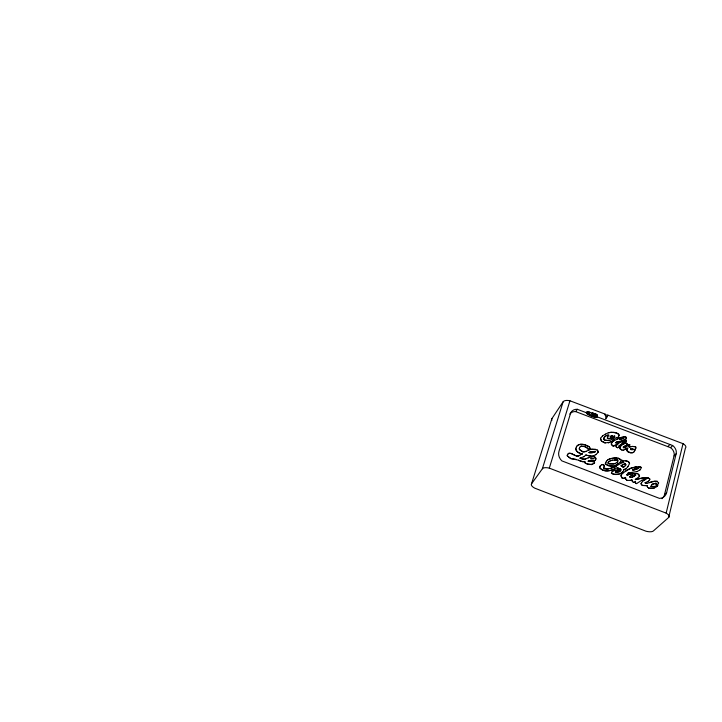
<?xml version="1.0" encoding="UTF-8"?>
<svg xmlns="http://www.w3.org/2000/svg" width="722" height="722" viewBox="0 0 722 722"><rect width="100%" height="100%" fill="white"/><g stroke="black" fill="none" stroke-linecap="round" stroke-linejoin="round"><path stroke-width="1.08" d="M618.925 435.745L619.016 435.023M603.763 438.046L604.224 439.824L607.707 440.591M604.161 466.403L604.206 465.482L602.744 464.454M623.212 447.126L624.133 447.766L625.189 447.45M626.886 474.525L627.391 475.022L632.734 473.352M641.56 467.558L639.16 466.972M656.253 484.327L656.099 484.859L657.002 484.715L658.419 483.668M597.491 416.955L594.35 417.271L589.251 415.132L586.923 413.688L587.148 411.684L595.74 413.887L596.877 414.672L597.491 416.955L672.66 445.519A8.204 6.787 37.2 0 1 676.153 453.813L666.605 492.738L664.502 494.714A10.117 8.493 39.5 0 1 663.121 497.557M629.674 445.411C630.351 443.452 627.463 445.248 627.03 445.943M629.828 444.788L629.295 446.052M626.38 438.624L625.433 436.729M600.551 438.254L601.426 441.142L605.397 442.884M626.118 443.073L627.039 443.768L626.886 444.779L627.138 443.66L626.209 442.965L622.508 444.427M575.885 448.281L575.723 448.949C576.174 452.008 579.206 453.353 581.932 453.894M626.344 440.971L626.082 440.285M596.462 417.117L596.877 414.672L594.35 417.271L595.74 413.887L592.636 416.504L594.305 413.516L591.119 416.053L592.97 412.813L589.251 415.132L589.63 411.964L588.123 414.356L587.148 411.684L586.345 412.722L586.923 413.688M610.252 436.548L610.722 437.487M607.599 436.918L607.834 438.624L611.642 438.055M624.304 440.79L624.602 442.252M595.812 459.4L595.614 457.622L593.692 456.728M621.254 474.877L620.956 475.861L622.084 478.144L624.503 478.208M668.68 517.457L685.386 448.227A7.545 3.439 13.8 0 0 683.021 443.678L606.823 414.762L606.363 415.349L604.684 414.717L605.135 414.121L569.947 400.773A7.283 3.475 16.7 0 0 563.115 401.793L551.915 418.607L531.518 483.848A7.265 2.96 18 0 0 534.641 488.108L645.991 531.212A7.518 2.933 15.6 0 0 653.356 530.977L668.68 517.457A7.807 3.141 15.1 0 0 666.144 513.134L549.316 468.136A7.536 3.168 17.6 0 0 542.366 468.777L531.518 483.848M603.718 467.432L603.52 468.018C603.303 472.405 626.732 462.36 610.749 468.334M666.144 513.134L683.021 443.678M629.079 446.404L629.214 447.225L632.562 446.386L635.73 446.765L635.965 448.064L634.241 450.032L634.728 450.203M664.502 494.714L674.041 455.943A8.168 6.769 37.2 0 0 673.274 450.79L672.859 450.086A8.168 6.769 37.2 0 0 670.576 447.676L575.687 411.603A7.969 6.796 32.2 0 0 572.681 411.991L572.004 412.271A7.969 6.796 32.2 0 0 569.811 414.04M567.348 455.059L567.438 456.25M658.32 483.767L658.672 482.756M579.224 448.741L579.558 447.802M626.804 450.113L628.284 451.701L631.028 452.829M625.36 439.599L621.362 440.971M549.316 468.136L569.947 400.773M542.366 468.777L563.115 401.793M594.368 462.955L594.007 461.538L592.32 461.728M612.545 436.765L612.572 435.772L611.778 435.826M629.99 476.502L629.71 477.107L632.869 477.007M630.595 448.903C629.927 450.438 635.342 449.589 632.707 448.913L630.496 449.012M575.804 448.389L576.481 446.783M625.369 477.774L625.09 478.343L627.066 480.482L630.441 480.32M619.305 445.645L619.07 446.106L619.828 446.386M635.73 475.022L631.903 475.211M612.085 471.755L611.39 473.325C614.81 475.338 619.792 474.787 622.707 472.08M641.551 482.594L641.064 483.758L642.327 485.401L646.154 485.671M614.305 437.171L614.81 436.061M606.047 462.08L605.298 463.741C607.59 466.078 611.254 466.692 614.323 465.825M603.637 467.54L604.251 466.295L603.845 464.787L601.552 464.742M625.351 465.925L625.875 464.815L625.062 463.488L621.94 465.293M625.965 464.715L623.844 467.026M595.659 417.244L596.877 414.672M627.878 466.71L629.62 463.461C628.934 459.824 623.772 461.123 621.173 460.293L618.086 458.199M600.172 466.042L599.639 467.802C604.314 473.271 611.859 470.464 617.283 467.775L620.622 468.867L620.983 469.995L620.198 471.06M618.24 437.108L619.016 435.637M649.141 480.599L649.926 479.128L648.446 477.937L642.183 478.009L635.342 479.579M608.095 435.935L607.256 438.128L608.646 438.886L611.552 438.164L613.655 436.747M634.169 451.719L634.918 450.384M627.039 449.788L627.86 448.353L626.958 448.127M605.957 462.188L606.624 461.042M597.825 452.658L598.204 451.169M611.272 443.443L612.626 441.683M611.724 442.721L611.344 444.553M616.904 444.084L617.689 442.776M567.266 455.167L568.015 453.967M613.565 436.855L614.232 435.799L614.72 436.169M616.868 462.64L617.897 461.051L617.68 459.887L612.409 460.185M635.613 479.164L635.243 479.679L642.084 478.108L648.347 478.036L649.827 479.227M595.118 460.465L596.038 458.696L594.585 456.647L591.047 456.873L588.159 457.928M639.936 469.995C646.334 462.793 626.254 469.011 625.342 471.358M605.677 418.769L608.104 415.249M628.979 446.512L629.385 445.943M579.468 447.911L580.407 446.548M620.712 446.115L619.99 447.162L620.099 448.885L621.759 450.05L623.294 450.113M639.223 476.71L639.502 475.365L638.356 474.101L635.983 473.37M575.687 411.603L577.311 409.293L586.345 412.722M576.391 446.891L577.203 445.754M618.33 437C617.175 438.814 615.216 437.144 617.788 437.712M627.129 449.68C625.523 451.692 630.667 453.353 632.228 452.766M606.796 417.099L607.256 416.513M623.095 443.109L623.664 442.405M642.517 481.448L640.965 483.857L642.228 485.5L647.264 485.545L647.499 487.242L649.304 488.352L654.105 488.063M600.46 438.362L602.509 435.917M625.667 441.774L626.443 440.862M623.447 446.855L623.465 447.757L625.099 447.559L629.07 444.49M606.922 468.921L608.772 468.912M613.565 438.01L614.395 437.063M620.866 462.188C620.288 461.385 620.442 462.793 621.344 462.125M622.084 462.883L623.357 461.99L614.485 466.935M625.938 468.885L627.969 466.611M625.27 477.883L625.694 477.413L624.413 478.307M638.618 468.127C639.223 466.574 628.718 470.961 634.259 469.869M611.994 471.854L614.837 469.887M606.534 461.15C608.854 457.992 613.231 458.073 616.768 458.046M621.164 474.977L623.285 472.729M667.805 446.62L669.935 444.481M670.576 447.676L672.66 445.519M621.615 445.194L619.9 447.27L619.909 448.371M595.767 454.752L597.915 452.55M674.041 455.943L676.153 453.813M608.014 436.043L608.89 435.14L607.13 435.195L604.26 437.243M625.243 442.198L625.757 441.665M609.494 461.096L607.87 463.01L608.655 463.786L615.496 463.533M608.881 461.719L610.568 460.735M593.773 463.533L594.675 462.152L594.089 461.43L589.323 461.52M616.705 444.761L620.162 442.035M600.081 466.15L601.643 464.643M577.122 445.862C580.28 442.505 586.038 444.842 589.36 446.846L590.1 448.786L588.493 449.779L587.636 448.218L585.398 446.719L581.733 446.178M638.717 468.027L637.707 468.813M633.302 452.513L634.268 451.611M656.56 486.718L657.814 485.572L653.924 486.565L650.829 486.384L652.165 484.236L656.127 483.153L656.145 484.426M580.614 454.797L581.273 454.174M583.899 456.746L585.912 454.932L586.806 455.411M621.525 445.303L625.081 443.019M616.408 442.162L615.622 442.857L616.805 442.27L617.599 442.884M613.871 439.563L616.444 437.342M620.595 461.8L616.507 464.95M647.932 481.601L649.24 480.5M616.994 443.976L613.438 446.079M618.754 447.252L619.918 446.277L619.16 445.997M625.956 445.528L626.985 444.671M605.929 435.772L604.35 437.135L603.655 439.202L604.765 440.303L608.745 440.519M567.934 454.075L568.972 453.226L571.156 453.434L575.488 455.537M637.057 478.388L639.322 476.61M635.432 449.156L634.34 449.923L634.818 450.483M611.814 439.346L613.655 437.902M629.9 476.601L631.218 475.554M631.362 480.094L631.867 479.679L632.562 481.664M634.006 476.339L635.829 474.923L634.34 474.751M611.173 441.575L613.962 439.454M642.418 481.547L644.62 479.868M623.185 443.001L620.388 444.905M612.536 441.792L613.754 440.853M624.656 449.689L625.875 448.75M619.124 471.845L620.288 470.952M620.46 473.749L623.673 470.825L623.871 469.318L624.81 469.291M611.832 437.279L612.662 435.655L610.974 436.079M619.214 445.754L621.85 443.994M593.863 463.434L591.3 464.688M610.162 436.666L611.065 435.971M580.326 446.656L581.02 446.124M623.194 472.838L630.73 468.145L636.281 466.809M615.713 442.748L616.904 442.162M618.61 463.479L614.232 465.925M618.944 442.902L615.965 445.97L616.263 447.053L617.49 447.649M616.958 462.54L613.583 464.147L609.26 463.876M623.357 446.954L623.934 446.521M611.263 441.467L608.348 442.929M638.383 468.334L636.389 469.435M580.696 454.689L578.385 456.105L576.282 456.042M634.096 476.24L631.931 477.215M625.784 448.858L627.057 448.019M641.993 480.166L636.551 483.614L635.495 483.316L635.559 481.691L634.584 482.215M602.419 436.025L605.46 434.102M624.485 440.573L625.848 440.077M595.208 460.365L592.825 461.322L590.704 461.042M631.127 475.663L632.824 474.868M613.664 440.962L618.989 438.209L624.882 436.593M635.513 479.264L637.156 478.28M656.659 486.619L654.006 488.162L648.446 488.063M636.975 471.619L640.035 469.896M579.558 455.411C575.894 457.91 572.708 452.73 568.891 453.335M624.864 446.115L626.046 445.42M618.014 447.649L618.844 447.144M586.237 451.385L588.719 450.005M588.24 457.82L584.351 459.354L579.937 458.199L583.981 456.638M624.945 463.704L621.335 465.555M623.844 446.629L624.963 446.006M609.738 440.384L611.904 439.238M623.718 438.462L619.368 439.382L623.844 438.38M605.379 434.22L608.393 432.713L611.525 432.243M648.031 481.502L644.818 482.783L646.741 483.37L655.197 481.105M593.294 455.907L595.858 454.643M588.647 460.492L587.934 461.304L589.414 461.421M581.679 454.174L582.483 453.732L581.95 453.903M584.242 461.719L584.694 461.511M613.014 470.771L618.925 469.417L620.072 469.832L619.62 470.943L615.785 471.114L615.306 471.917L617.581 472.477L619.223 471.737M624.837 442.378L625.342 442.09M578.151 444.887C581.688 443.561 586.228 444.905 589.278 446.954M616.38 439.418L621.425 437.333L625.947 436.909L626.479 438.516L622.707 440.808M621.462 440.862L617.554 441.918M586.327 451.277L582.862 451.936L579.396 449.553L579.315 448.633M607.879 459.733C611.76 458.389 618.267 456.16 621.263 460.185L622.535 460.401M590.461 451.855L588.791 452.55L593.971 452.297M626.028 468.786L623.808 469.733M623.194 450.221L624.747 449.58M611.002 437.577L611.922 437.171M614.756 445.754L612.825 445.979L611.299 443.949M652.056 484.336L656.018 483.253M649.195 482.63L652.417 481.502L657.056 481.15M641.894 480.265L644.755 479.2M644.52 479.968L646.091 479.363L644.656 479.3M620.072 442.144L622.472 441.548L623.646 442.27M610.478 460.844L612.5 460.076M614.503 468.894C609.846 471.349 603.466 472.089 599.729 467.694L599.657 467.089M630.342 480.419L631.461 479.995M656.497 485.753L657.715 485.671M609.946 442.351L604.576 442.938M632.129 452.875L633.393 452.405M616.317 442.27L620.189 441.404M588.638 450.113L591.661 449.174L595.479 449.255M621.425 465.455L621.064 465.952L623.095 467.008M592.726 464.237L587.726 464.282L584.811 462.883L584.784 461.403L583.114 461.827L579.757 460.943M631.127 446.521L628.961 446.882M635.152 481.998L633.654 482.305M634.169 469.968L636.479 469.336M581.192 454.282L581.761 454.066M608.655 440.628L609.828 440.276M608.303 432.821C611.778 432 615.938 431.864 618.826 434.274L618.925 435.131M625.451 440.095L624.214 440.898L624.295 442.171L624.936 442.27M590.966 456.981L592.347 456.719M617.4 447.757L618.104 447.541M637.075 471.52L628.131 473.009M594.071 461.024L588.565 460.6M656.208 484.76L657.11 484.615M631.1 472.513L628.23 472.91L626.75 475.193L632.634 473.461L637.463 473.479M621.254 462.224L622.463 461.963M585.1 451.801L582.943 451.828L579.477 449.445M585.822 459.102L582.862 459.048A7.464 6.399 34.8 0 1 580.019 458.091L580.578 458.181M623.005 467.116L623.934 466.917M593.385 455.799L588.34 455.889M621.245 441.747L623.519 441.936M580.939 446.232L581.815 446.07M619.169 474.101L613.718 474.237L611.48 473.217M636.651 483.505L635.874 483.559L635.225 482.052M607.04 435.303L608.799 435.249M633.113 449.526L630.523 449.075M619.711 470.834L615.334 471.286L615.704 472.224L617.68 472.378M614.151 460.058L617.59 459.995L617.806 461.159M590.749 458.759L594.161 458.614L590.903 458.786M613.095 466.069L608.05 465.519L605.388 463.632M591.58 449.283L597.166 449.887L598.123 452.152M591.914 451.719L595.307 451.746M632.463 446.494L635.198 446.638L635.874 448.172M622.373 462.071L624.16 462.107M650.928 486.285L654.024 486.466M625.523 460.907L628.366 461.674L629.53 463.569M590.659 456.051L585.831 455.04M629.81 477.007L630.306 477.071M646.84 483.271L645.306 482.792M612.825 432.352L616.525 433.065L618.736 434.382M617.635 469.345L619.981 469.941L620.045 470.464M590.181 464.562L585.623 463.371L584.63 461.602M633.167 469.986L632.49 469.869L638.753 467.982M575.93 459.318L570.822 458.515L568.593 456.99M607.012 468.822L603.61 467.919M582.825 446.241L585.307 446.828L587.663 448.479M617.193 467.874L620.523 468.975L620.893 470.103M583.205 461.728L578.665 460.311M623.51 478.397L622.183 478.045L621.046 475.762M582.031 453.795C579.306 453.254 576.255 451.909 575.804 448.84M625.757 440.185L626.416 440.555M578.746 460.203L570.741 458.623L567.194 455.618M632.616 449.012L633.528 449.481M633.745 482.206L632.463 481.773L631.768 479.787M604.161 442.613L601.507 441.025L600.46 438.85M612.915 445.871L611.696 444.96M621.859 449.941L620.189 448.777M656.948 481.258L658.572 482.856M624.963 463.587L625.532 463.993M622.517 466.8L621.128 465.537M597.076 449.996L597.762 450.546M607.96 462.901L608.745 463.677M627.156 480.383L625.189 478.244M638.257 474.201L639.575 476.195M616.353 446.945L616.056 445.871M587.843 448.84L589.269 449.607L590.181 448.678L589.612 447.333M646.993 485.96L647.598 487.142M605.135 414.121L606.128 418.182M588.105 411.73L588.123 414.356M577.311 409.293A8.014 6.814 32.2 0 0 570.452 413.598L558.945 451.44A9.918 8.565 34.5 0 0 561.797 460.853L659.538 498.406A10.162 8.52 39.4 0 0 666.605 492.738M662.597 498.144A10.117 8.493 39.5 0 1 662.002 498.667M551.888 420.385A7.03 3.249 17.1 0 1 551.915 418.607M595.388 451.647C588.935 454.878 585.695 451.322 595.388 451.647"/></g></svg>
